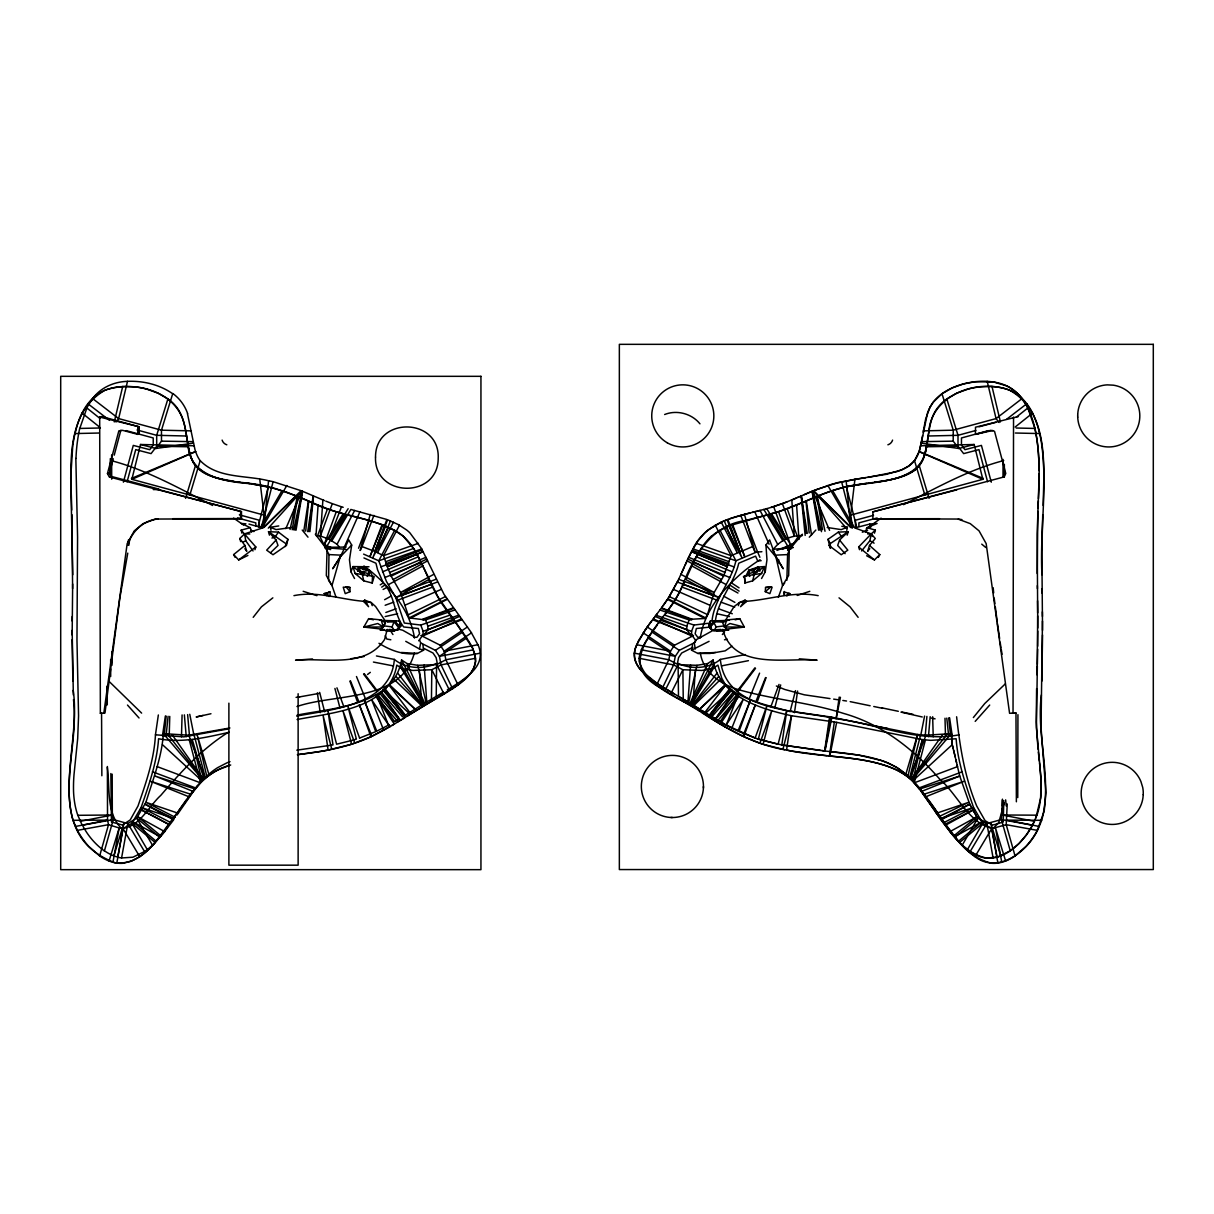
<?xml version="1.0" encoding="UTF-8"?>
<svg xmlns="http://www.w3.org/2000/svg" width="1214" height="1214" viewBox="0 0 1214 1214"><rect width="100%" height="100%" fill="white"/><g stroke="black" fill="none" stroke-linecap="round" stroke-linejoin="round"><path stroke-width="1.5" d="M1037.758 631.068L1037.697 646.227M1042.477 621.082L1041.02 727.307L1045.967 792.863L1044.207 811.119L1037.272 830.361A77.362 77.362 0 0 1 1025.982 846.37L1015.056 855.946A47.194 47.194 0 0 1 1005.632 861.045M73.341 694.969L72.157 630.354M852.334 528.06L850.619 525.844L850.65 515.115L854.929 479.257L857.888 478.817M855.415 527.392L855.43 520.229L873.534 515.328M858.89 526.345L858.89 522.885L877.1 517.953M1016.376 801.786L1015.966 712.982L1009.578 713.301L986.163 543.599L979.045 530.852L970.259 523.644L957.983 519.046L872.896 518.788L872.912 511.853L1004.054 476.935L1005.784 473.49L994.524 431.304L990.73 430.317L975.479 434.369L975.495 427.207L1018.44 416.539M850.65 515.115L982.839 479.318L974.174 444.491L958.848 448.482L953.202 441.152L953.233 430.181L942.003 393.746L952.353 387.843L963.582 383.897L975.297 381.712A73.826 73.826 0 0 1 987.21 381.333L992.217 381.803A59.38 59.38 0 0 1 993.871 382.046A52.521 52.521 0 0 1 1000.412 383.503A43.036 43.036 0 0 1 1006.679 385.885C1023.068 393.989 1031.081 411.485 1034.92 428.436C1039.837 451.502 1039.594 475.19 1038.456 498.635M987.589 481.776L978.97 449.62L963.643 453.611L957.998 446.282L958.013 435.31L946.799 398.875L956.723 393.169L968.013 389.102A79.547 79.547 0 0 1 980.001 386.841L991.99 386.462L1000.427 421.926M1003.007 477.026L1003.037 459.423M1004.342 477.223L1004.357 464.279M1013.037 713.301L1013.538 417.07M1017.939 714.682L1017.757 797.613M1042.553 634.983L1041.824 681.16M72.157 634.983L72.658 584.01M1002.43 805.929L1002.445 799.889M940.289 818.737C952.656 835.444 965.054 853.7 987.028 858.161A27.785 27.785 0 0 0 993.113 857.949A31.139 31.139 0 0 0 995.07 857.63A33.218 33.218 0 0 0 996.982 857.175L1000.837 855.9A43.431 43.431 0 0 0 1005.693 853.624A51.428 51.428 0 0 0 1010.26 850.817L1001.413 819.571L1002.445 799.161M1003.781 800.633L1003.234 821.984L994.691 824.594L992.324 825.019L985.07 820.634L976.739 806.066C964.842 777.537 959.94 747.217 956.617 716.776M1007.241 803.956L1006.209 824.685L1015.056 855.946M1002.415 808.964L1002.385 815.004L1034.419 821.332L1034.814 820.452M1039.199 473.581L1037.181 533.857L1037.758 628.048M72.218 621.082L72.248 616.454M72.764 574.738L70.716 477.785L72.749 445.75M106.68 704.59L106.893 687.276M72.597 588.638L71.96 514.66M429.741 702.451L431.425 701.464L431.82 669.733L441.077 664.893L475.509 658.292A30.183 30.183 0 0 0 473.202 649.839L439.422 656.319L435.401 650.34L421.212 643.162M436.221 696.335L436.6 664.619L445.857 659.779L480.289 653.162A29.379 29.379 0 0 0 478.316 645.469L471.002 632.084L444.051 594.374L421.501 548.516L409.862 532.809A46.238 46.238 0 0 0 406.614 529.972L398.359 524.585L387.645 519.774L374.792 551.414L362.015 546.573L360.361 550.428M1037.667 649.247L1037.378 664.392M319.586 535.92L328.979 554.586L328.569 580.353L331.983 585.543L336.066 597.318M703.422 787.977A31.063 31.063 0 0 0 658.2 758.826A31.063 31.063 0 0 0 655.56 812.561A31.063 31.063 0 0 0 703.422 787.977L703.452 786.444M1077.683 415.947L1077.729 414.384M1037.075 674.863L1037.697 615.923M1037.348 665.909L1036.407 727.717L1040.686 774.744A154.709 154.709 0 0 1 1041.157 791.391M169.186 736.458L169.763 716.412M181.463 736.807L182.085 714.94M786.839 580.353L787.613 554.586L789.282 549.608L798.766 535.92M1041.354 694.969C1036.119 736.746 1052.659 778.948 1041.794 820.011M1036.604 688.626L1036.225 721.935L1038 749.144M363.608 554.115L378.783 560.792L386.356 581.263L395.764 597.607L404.323 623.04L420.757 625.058L423.125 631.326L422.988 634.952L418.678 640.795M421.152 635.62L423.474 635.666L427.783 629.838L427.92 626.212L425.537 619.944L409.118 617.911L400.544 592.493L391.136 576.134L387.296 566.726L423.185 551.642L387.251 566.635L383.578 555.663L374.792 551.414L386.856 519.486L350.876 509.455L331.771 540.898M355.019 573.372L363.745 580.838L372.212 583.024L372.486 576.149L355.019 573.372L353.016 566.574L368.98 566.771M367.129 576.468L369.086 573.782L369.223 570.261L360.695 567.044L363.563 569.503M874.535 482.246C892.836 479.606 919.787 476.662 924.552 454.597C926.646 447.238 927.42 439.605 928.756 432.108C931.275 394.702 977.998 378.024 1009.638 390.21A41.094 41.094 0 0 1 1024.161 400.559L1026.816 403.716A58.682 58.682 0 0 1 1032.598 413.109A94.024 94.024 0 0 1 1039.594 433.58A137.288 137.288 0 0 1 1041.126 440.636C1048.031 485.069 1039.73 530.048 1041.931 574.738M1037.864 511.428L1037.196 573.509M1042.735 514.66L1041.84 551.581L1042.538 630.354M1043.175 505.449C1043.858 466.328 1049.412 412.578 1009.638 390.21A53.886 53.886 0 0 0 991.99 386.583M75.845 458.437L77.575 537.165L76.968 640.157L78.561 715.881L77.681 738.582L74.008 774.744A154.709 154.709 0 0 0 73.538 791.391A93.129 93.129 0 0 0 74.782 803.456A73.007 73.007 0 0 0 77.772 815.186L82.218 825.247L113.281 819.571L127.819 823.532L136.712 818.16L145.938 802.302C152.767 779.919 161.872 757.293 163.344 733.635L188.747 735.214L229.916 727.96M1038 508.393L1038.365 500.836M316.11 533.917L318.098 505.07L315.154 503.84M309.919 531.656L313.531 495.965L322.894 499.94L320.405 535.996L329.07 539.198L337.067 544.267L339.146 546.801M765.564 587.455L772.134 587.166L769.858 593.661L765.275 591.658L765.564 587.455L769.206 586.999M690.569 665.075L687.943 701.92L682.329 698.581M695.364 670.204L692.724 707.049L699.825 711.389M329.889 596.469L330.223 591.916L324.184 593.616L326.976 595.801M661.524 607.88L692.041 619.216L704.894 618.472L707.292 615.194L714.151 592.493L723.559 576.134L731.116 555.663L752.695 546.573L755.093 552.188L761.891 551.717M759.888 557.302L757.475 551.702L735.912 560.792C731.177 581.87 714.667 598.396 712.072 620.324M1077.759 413.837L1078.017 411.334A31.063 31.063 0 0 1 1107.229 384.868L1113.314 385.172A31.063 31.063 0 0 1 1139.749 417.919A31.063 31.063 0 0 1 1109.262 446.949A31.063 31.063 0 0 1 1077.835 418.936L1077.729 417.358M368.813 575.421L369.223 570.261L358.327 567.818L357.599 571.263M925.174 736.382L926.904 716.412M928.452 736.655L930.182 716.685M262.785 527.513L264.075 525.844L268.552 480.759C246.063 475.023 217.61 478.726 200.189 460.607L189.839 495.024M305.7 531.14L308.735 501.079L310.481 501.837M164.102 736.033L166.197 716.108M166.015 736.245L168.109 716.306M103.812 713.301L127.182 543.599L134.299 530.852L143.085 523.644L155.377 519.046L240.6 518.788L241.48 518.545L241.465 511.625L109.214 476.935L107.469 473.49L118.729 431.304L122.523 430.317L137.804 434.369L139.261 433.99L139.246 426.812L101.703 416.539L99.685 417.07L100.352 713.301L104.996 712.982L119.837 598.047L127.758 553.129M158.351 714.97L155.453 734.804C154.208 759.372 145.968 783 137.971 806.066L130.217 819.92L122.371 825.019L111.46 821.984L110.853 773.546M308.826 531.595L313.349 495.889M128.502 539.775L127.743 545.314C131.537 531.565 143.525 520.062 158.048 519.015M128.851 545.253L129.625 539.684M761.557 578.517L765.26 571.764L766.96 559.791L765.943 545.056L769.63 539.927L775.913 556.938L782.56 585.543L778.356 597.318M820.588 750.48L781.801 744.941L786.763 710.645C765.655 704.727 742.407 700.296 725.668 685.121L699.689 709.158L692.132 704.469M826.962 755.761L793.349 751.299A306.11 306.11 0 0 1 786.581 750.07L791.543 715.759C760.875 709.006 718.84 696.487 713.134 659.991L707.625 663.572L696.927 665.318L678.095 664.619L668.838 659.779L634.406 653.162L635.21 648.837A34.614 34.614 0 0 1 636.348 645.453L644.953 630.248M794.472 712.694L797.598 691.039M829.557 716.837L824.625 750.905L781.497 744.88M829.405 756.034L834.352 721.966M839.238 697.064L836.112 718.718C876.948 723.908 917.556 742.756 959.242 734.804M162.464 735.836L165.362 716.002M72.901 444.719L73.568 440.636A137.288 137.288 0 0 1 74.995 433.565L99.336 433.019M328.979 554.586L341.513 555.177L332.697 568.759L340.178 556.938L348.737 539.927L351.696 545.056L349.465 559.791L350.937 571.764L354.534 578.517M303.743 531.383L308.386 500.942L306.429 500.092M307.703 531.626L313.182 495.813L302.635 491.321L296.034 530.199M1027.818 407.98A58.742 58.742 0 0 0 1022.051 398.587A46.815 46.815 0 0 0 1017.605 393.564A41.655 41.655 0 0 0 1012.461 389.269A39.637 39.637 0 0 0 1006.679 385.9L993.871 382.046L975.297 381.712A79.365 79.365 0 0 0 963.582 383.897A73.614 73.614 0 0 0 952.337 387.843A59.061 59.061 0 0 0 941.988 393.731L933.202 402.213L929.939 407.388A46.344 46.344 0 0 0 927.496 413.003L921.441 442.321M929.939 407.388L925.69 418.86L923.11 432.23M922.579 435.598L919.696 449.726A49.956 49.956 0 0 1 919.15 451.487L919.089 451.638A41.124 41.124 0 0 1 918.209 454.006A34.174 34.174 0 0 1 917.162 456.312A27.209 27.209 0 0 1 914.506 460.607L908.725 466.039L901.714 469.818A61.398 61.398 0 0 1 896.569 471.7L867.752 477.406M700.19 638.094C704.545 610.43 723.908 587.713 744.926 570.428A165.074 165.074 0 0 1 760.07 559.7M825.034 531.277L817.25 496.283C825.854 492.747 834.64 489.606 843.7 487.436C867.297 481.063 894.096 483.855 915.159 469.939C933.111 453.854 923.262 424.688 938.468 406.705A41.837 41.837 0 0 1 946.814 398.92M292.195 529.759L297.855 496.45L305.109 499.515M824.822 750.92L830.725 717.004L880.104 727.019M926.631 445.219C923.824 481.7 880.12 481.048 852.425 485.6C828.206 489.561 806.657 501.807 783.804 510.001M99.654 855.946L108.501 824.685L107.53 820.133L73.007 820.3L77.423 830.361A77.362 77.362 0 0 0 88.728 846.37L99.654 855.946A47.194 47.194 0 0 0 109.063 861.045L111.491 861.864A35.267 35.267 0 0 0 112.932 862.289A32.156 32.156 0 0 0 116.802 863.093L123.039 828.661L131.916 823.289L141.158 807.431C148.791 785.17 157.001 762.422 158.564 738.765C182.343 743.317 206.107 737.353 229.264 732.27M121.582 857.964L127.819 823.532L144.527 851.56L132.918 857.205L121.582 857.964A32.171 32.171 0 0 1 117.712 857.16L113.873 855.9A47.392 47.392 0 0 1 104.45 850.802L113.281 819.571L112.325 815.004L112.189 774.168M112.932 862.289L119.184 827.963L108.501 824.685L77.423 830.361M117.712 857.175L123.98 822.834L113.873 855.9M732.012 646.197L725.153 650.856L709.962 653.466L697.822 653.436L691.54 650.173L692.572 644.513M1004.297 802.651L998.773 822.531L993.249 828.373C969.136 824.458 957.406 793.986 939.742 779.206C913.975 749.524 881.88 724.151 843.518 713.407C809.662 702.496 773.895 699.674 739.751 689.992C721.784 685.136 703.194 672.723 700.357 652.965M376.446 655.955L394.353 659.414C390.893 705.562 330.876 709.492 296.702 716.093M297.172 715.092C332.287 707.944 393.761 705.759 401.561 659.991L407.069 663.572L417.768 665.318L436.6 664.619L448.846 688.96L447.283 689.901M921.411 442.503L919.135 451.487L983.279 478.437M294.82 530.048L302.438 491.245M422.867 644.513L423.61 650.173L419.483 648.989L420.666 642.965L419.604 639.99M846.765 530.321L847.372 527.255L841.818 526.269M861.576 550.974L869.892 540.731L871.257 533.872L875.37 530.154L867.024 527.665L865.673 531.899M921.274 443.171L958.848 448.482M920.667 735.73L924.582 716.063M825.019 750.95L831.878 717.231M840.452 697.291L836.112 718.718C799.07 710.16 725.456 712.33 720.357 659.414L745.411 654.574M829.799 756.079L836.674 722.36M414.338 652.965C401.273 702.36 335.185 693.255 296.96 706.533M285.229 546.543L287.9 539.319L278.476 532.111L268.506 531.686L269.432 535.162M690.933 703.741L688.717 702.405L696.927 665.318M290.07 529.441L297.445 496.283L275.366 488.559L252.891 484.067M293.621 529.835L302.24 491.169M715.319 621.659C717.656 600.065 734.075 583.843 738.749 563.22L755.594 556.118L757.673 560.929L761.163 560.686M707.428 614.572L669.278 596.59L667.852 598.79L668.58 597.667M749.857 576.468L748.067 573.782L748.871 570.261L757.809 567.044L764.41 566.574L765.26 571.764M287.9 539.319L286.519 545.344L272.998 554.737L266.67 550.17L276.094 540.048L268.506 531.686L285.882 543.644M911.183 779.312L907.951 776.095L917.632 734.485L925.948 735.214L951.351 733.635L952.231 744.698L955.251 757.02M917.329 785.898L912.731 781.224L922.412 739.614L930.743 740.343L956.146 738.765C957.694 762.422 965.904 785.17 973.537 807.431L982.779 823.289L991.671 828.661L1006.209 824.685L1037.272 830.361M752.695 580.838L754.349 573.843L764.41 566.574L761.679 573.372L752.695 580.838L744.88 583.024L744.486 576.149L761.679 573.372M114.283 421.926L122.705 386.462L134.693 386.841A79.547 79.547 0 0 1 146.682 389.102L157.987 393.169L167.911 398.875A41.837 41.837 0 0 1 176.258 406.675C188.61 422.533 184.74 444.096 192.844 461.623C200.264 476.343 219.446 478.665 233.877 481.305M264.075 525.844L264.06 515.115L131.856 479.318L140.52 444.491L155.847 448.482L161.492 441.152L161.477 430.181L172.691 393.746C159.641 384.61 143.313 380.68 127.5 381.348L118.638 418.587L116.013 422.017M720.934 629.459L711.753 629.945L709.158 625.908L710.372 621.007L725.38 620.46L734.151 606.545L739.372 602.584L745.062 600.126L746.625 601.279C770.647 599.473 793.88 590.869 818.175 595.649M258.172 526.406L268.324 486.814L286.307 492.004L314.578 503.598M261.571 526.694L273.104 481.685L301.102 490.699L263.347 527.65M781.801 744.941L761.982 740.221A181.038 181.038 0 0 1 758.325 739.114L766.99 705.546L755.093 738.066L726.078 725.046M783.349 749.417L763.105 744.243L771.77 710.66L759.888 743.196L743.742 736.761L755.427 704.681L742.786 736.306L724.637 726.625M774.775 707.868L780.693 684.924M790.041 711.799L795.504 690.629M782.893 749.326L791.543 715.759L835.52 722.133L922.412 739.614L910.637 779.327L912.731 781.224M909.665 777.749L920.652 734.758M953.597 750.161L959.728 776.034L919.499 789.085L914.248 782.681L925.447 739.872M158.943 489.075L111.658 476.51L109.442 473.232L113.266 458.771M114.237 455.159L120.535 431.471M387.251 629.368L384.565 639.52C365.08 668.838 325.185 657.472 295.563 660.219L312.514 658.959M123.403 482.186L133.282 445.401L149.717 449.681L153.237 445.098L153.222 437.951L126.059 430.606M127.106 481.776L135.725 449.62L151.067 453.611L156.712 446.282L156.682 435.31L167.911 398.875M360.118 550.382L370.24 514.402M372.212 583.024L374.2 576.559L372.486 576.149M847.19 535.162L848.207 531.686L838.343 532.111L828.039 539.319L830.118 548.075M909.453 777.552L905.856 774.198L917.632 734.485L880.772 727.156M874.459 533.189L875.37 530.154M185.605 498.332L195.408 465.721M109.078 861.014L119.184 827.963L123.039 828.661L139.747 856.674L131.416 861.212L122.796 863.291A27.77 27.77 0 0 1 116.802 863.078M867.024 527.665L877.085 523.462L869.725 524.084L854.762 527.938L871.257 533.872L875.294 538.5L869.497 545.435L867.631 551.384L869.801 548.637M254.955 549.699L255.835 546.983L241.146 530.154L250.266 527.665L251.617 531.899M738.34 605.665L739.372 602.584L746.625 601.279L740.54 606.712L745.062 600.126M724.394 627.001L729.948 623.51L744.364 627.077L724.394 627.001L726.776 619.929L739.766 618.67L744.364 627.077L727.11 629.034L724.394 627.001L722.74 622.964L726.776 619.929M710.372 621.007L709.158 625.908M648.261 625.589L638.564 640.597L635.21 648.837A25.16 25.16 0 0 0 634.391 653.162C634.012 666.516 645.074 675.151 654.968 682.04M830.634 547.984L830.179 543.644L848.207 531.686L839.557 540.048L837.675 545.45L845.126 553.66M757.308 701.692L766.064 677.716M770.89 706.654L779.024 684.408M317.491 536.027L327.522 508.787L318.098 505.07M325.807 501.139L332.302 503.658L320.405 535.996L316.323 535.784M330.678 548.379L324.29 544.327L336.263 511.777L343.532 513.886M341.483 506.784L329.07 539.198L348.145 508.712M382.865 524.903L382.076 524.615L370.012 556.528L382.865 524.903L394.671 530.321A53.568 53.568 0 0 1 403.23 536.224L413.883 548.88L419.983 559.927M914.248 782.681L909.863 777.962L925.948 735.214M650.947 621.978L652.646 619.717L693.422 635.635L691.236 635.666L686.912 629.838L686.79 626.212L689.157 619.944L692.041 619.216M696.017 640.795L691.707 634.952L691.57 631.326L693.953 625.058L710.372 623.04M358.54 548.242L369.132 520.518L382.076 524.615M362.015 546.573L373.912 515.389M757.445 738.84L738.962 731.632L750.631 699.567L737.93 731.162L726.215 725.122L738.279 694.575L720.13 721.662L719.265 721.162M730.995 730.251L743.074 699.704L724.925 726.791M1035.846 818.024L1040.641 797.993L1041.005 780.01L1039.548 762.817M394.535 630.749L392.031 626.91L394.064 621.811L395.658 621.173L398.981 628.108L394.535 630.749L380.119 630.066L384.17 629.429M350.937 571.764L353.016 566.574L362.167 573.843L363.745 580.838M749.357 698.505L759.585 673.148M756.034 701.191L765.579 677.533M385.657 525.996L372.804 557.666L388.677 527.286M390.453 520.882L377.6 552.552L393.457 522.172M285.851 528.621L301.937 491.033L268.309 528.136M344.108 547.62L359.951 511.777M951.837 739.857L951.351 733.635L911.835 780.01L921.32 791.513L959.728 776.034L969.713 804.169L941.123 819.905L952.353 834.579L962.247 845.141A78.606 78.606 0 0 0 966.086 848.495A61.853 61.853 0 0 0 970.168 851.56A47.209 47.209 0 0 0 975.403 854.702A35.464 35.464 0 0 0 981.049 857.008A28.18 28.18 0 0 0 987.028 858.177L998.287 856.796L1010.26 850.817A63.082 63.082 0 0 0 1018.986 843.502A74.767 74.767 0 0 0 1026.407 834.883L1032.492 825.247L1036.908 815.171L1002.385 815.004M690.068 703.21L707.625 663.572M683.27 569.275L684.408 566.741M682.89 570.125L681.752 572.659M685.166 565.041L685.925 563.357M686.547 577.758L690.736 568.425M687.276 560.382L678.429 579.806M681.358 573.509L680.978 574.359L714.151 592.493L678.672 579.29M686.305 562.507L687.625 559.608M686.153 578.608L685.758 579.473L718.946 597.607L683.467 584.404L675.379 599.579A147.516 147.516 0 0 1 672.237 604.526L664.741 615.149L693.953 625.058M691.115 567.591L698.596 552.582M1039.214 826.461L1041.703 820.3L1007.165 820.133L1039.214 826.461C1030.109 849.952 998.727 875.036 974.963 856.674A69.714 69.714 0 0 1 967.057 850.24A91.46 91.46 0 0 1 965.6 848.905L960.927 844.049M687.473 559.942L688.292 558.182M389.026 629.459L397.889 629.945L400.271 624.815L399.391 621.007L384.944 620.46L375.596 606.545L371.226 602.584L364.731 600.126L363.547 601.279C340.178 599.382 317.658 590.808 293.94 595.649M687.731 559.381L691.874 550.959M684.772 581.627L683.467 584.404M725.153 629.429L728.81 630.066L713.984 630.749L709.856 628.108L713.119 621.173L721.814 622.16M688.399 557.954L691.161 552.34M678.262 580.14L677.776 581.172M658.883 684.65L657.305 683.619L668.838 659.779L670.492 651.19L674.514 645.211L693.422 635.635M666.82 691.752L662.085 688.733L673.618 664.893L675.288 656.319L679.309 650.34L695.061 642.358M668.671 597.531L678.019 580.656M677.609 581.506L669.278 596.59M92.643 398.587A58.758 58.758 0 0 0 86.892 407.98L79.79 428.436L100.383 427.981M1010.26 850.817L1019.001 843.518L1026.422 834.883A78.015 78.015 0 0 0 1032.492 825.247L1034.419 821.332M667.427 689.901L665.849 688.96L678.095 664.619L678.489 696.335L685.591 700.508M674.544 696.396L670.644 694.089L682.89 669.733L701.722 670.447L712.406 668.702L717.929 665.12L721.784 678.262L725.304 684.62L698.247 710.418M713.134 659.991L690.872 703.71L692.299 704.575M337.067 544.267L354.67 510.441M394.671 530.321L378.783 560.792L413.61 548.47L415.901 552.218M399.467 525.192L383.578 555.663L418.39 543.341M691.646 551.384L697.974 540.867L704.833 532.809A46.375 46.375 0 0 1 708.111 529.941L721.738 521.944M383.305 627.001L377.797 623.51L363.805 627.077L383.305 627.001L385.43 622.964L381.181 619.929L368.631 618.67L363.805 627.077L381.059 629.034L383.305 627.001L381.181 619.929M745.517 576.544L748.871 570.261L759.387 567.818L759.858 571.263M692.208 550.337L728.946 563.751M878.329 557.363L879.801 554.601L869.497 545.435M691.403 704.029L713.938 664.149M713.984 630.749L716.169 626.91L713.119 621.173M698.794 552.218L701.085 548.47L735.912 560.792L720.023 530.321L729.735 525.723M260.555 527.407L282.088 490.577M262.3 527.483L286.868 485.448M962.247 845.141L977.923 818.069M967.027 850.255L982.779 823.289L959.546 842.501L943.202 821.195M753.348 575.254L759.387 567.818L756.626 571.885L753.545 573.296M970.168 851.56L986.876 823.532L1001.413 819.571L1032.492 825.247M974.963 856.674L991.671 828.661L997.908 863.093A32.156 32.156 0 0 0 1001.778 862.289A35.267 35.267 0 0 0 1003.219 861.864L1005.617 861.014L995.51 827.963L1001.778 862.289M691.692 704.211L714.56 666.44M326.976 546.027L346.096 514.569L347.523 514.948M324.29 544.327L343.167 513.795M858.875 478.665L886.432 474.325L901.714 469.818A39.91 39.91 0 0 0 908.74 466.07A25.297 25.297 0 0 0 914.537 460.622L919.089 451.638L982.839 479.318M741.481 515.206C721.951 520.062 701.904 529.486 693.012 548.865L729.098 561.703M641.326 649.763A76.209 76.209 0 0 1 648.064 638.003L648.473 637.229M704.894 618.472L667.488 599.352L661.539 607.85L662.298 606.803M714.242 718.157L715.547 718.946L733.817 691.616L711.89 716.73L708.551 714.667M720.327 724.06L738.598 696.73L716.67 721.844L714.53 720.539L736.67 695.061M973.355 717.565L984.766 703.513L1005.253 683.907M667.488 599.352L663.056 605.756M648.716 636.864L657.457 624.8M297.096 719.538C331.285 712.724 389.542 709.204 396.781 665.12L402.289 668.702L412.972 670.447L431.82 669.733L444.066 694.089L431.425 701.464M177.32 812.712L178.215 811.392M176.425 814.033L171.842 820.679M179.095 810.102L186.88 798.964M177.047 814.973L192.874 792.165L202.859 780.01L163.344 733.635M154.239 843.533L197.063 786.232M171.675 820.937L170.582 822.485L141.158 807.431L173.45 818.373M645.195 629.869L650.613 622.418M278.476 532.111L275.123 536.876L271.951 538.06M175.377 817.371L145.938 802.302L178.23 813.259M709.856 628.108L714.302 621.811L729.462 620.126M911.168 779.297L942.55 734.743M174.33 818.843L144.982 804.169L173.587 819.905L162.433 834.488L152.448 845.141A70.184 70.184 0 0 1 144.542 851.575M169.171 824.488L140.187 809.283L169.095 824.594M168.792 825.019C155.62 842.804 139.959 865.476 115.269 862.835C39.273 834.352 82.142 748.795 73.189 690.371M381.059 629.034L385.43 622.964M648.595 625.134L651.615 621.067M187.73 797.78C198.064 783.409 211.524 770.556 228.869 765.473M686.79 626.212L656.061 615.194L660.553 609.185M652.677 619.671L654.194 617.653M655.423 616.044L656.789 614.223M653.845 618.123L655.606 615.817M658.58 623.313L660.279 621.067M725.668 685.121L704.894 712.39L709.386 715.183L729.902 688.338M709.674 717.52L730.449 690.25L704.484 714.287M737.247 691.054L754.896 667.852M737.884 691.54L755.533 668.337M734.698 693.467L714.181 720.312L711.374 718.567M397.889 629.945L400.969 625.908L399.391 621.007M692.572 704.742L717.004 673.133M911.471 779.616L947.072 734.258M253.195 617.319L261.405 606.863L272.847 597.849M99.548 427.04L82.082 413.094A58.682 58.682 0 0 1 87.848 403.701L90.519 400.544A41.094 41.094 0 0 1 105.041 390.164C133.358 380.346 174.346 390.164 183.633 421.835C187.73 435.249 186.789 450.242 193.496 462.822C210.599 485.479 243.756 479.697 268.324 486.814L248.217 483.384M164.755 831.651L137.85 816.779L161.083 836.067M772.787 550.185C779.236 540.655 791.027 535.177 802.439 535.556M709.568 715.304L730.919 689.112M989.714 705.061L975.191 721.374M784.699 582.948L782.56 585.543L788.675 575.466L789.282 549.608L802.439 534.221M722.376 634.527L724.652 631.796M156.227 841.287L133.07 821.908L160.036 836.689M731.875 689.947L709.75 715.41L710.418 715.82M693.042 705.031L718.597 676.653M153.783 844.049L149.094 848.905A91.46 91.46 0 0 1 147.668 850.255A69.714 69.714 0 0 1 139.762 856.705M197.366 785.898L204.058 779.327L192.282 739.614L201.964 781.224M809.298 537.165L815.838 530.063M786.535 595.679L788.705 593.373L789.844 593.616L787.112 595.801M229.977 761.648A86.391 86.391 0 0 0 226.881 762.878L217.685 767.627A67.802 67.802 0 0 0 208.854 774.213L203.208 779.631L167.638 734.258M859.527 549.699L858.662 546.983L871.257 533.872L872.487 536.451M351.696 545.056L340.178 556.938L331.983 585.543L326.323 575.466L327.052 549.608L315.306 534.221M765.746 515.328C759.023 517.058 752.27 518.666 745.578 520.518C709.037 525.419 692.056 560.018 680.341 590.717C664.726 622.934 610.172 662.358 662.085 688.733M866.644 555.769L874.459 559.927L879.801 554.601M263.954 527.498L296.307 495.828M270.646 552.628L278.006 545.45L276.094 540.048M240.66 541.596L239.795 538.5L244.591 533.872L262.603 527.938L248.961 524.084M720.524 679.491L693.862 705.531M912.685 780.921L952.231 744.698L951.882 740.555M765.275 591.658L771.011 586.772M753.864 570.368L757.809 567.044M953.612 836.067L976.845 816.779L972.809 809.692M958.468 841.287L981.625 821.908L954.659 836.689M954.75 837.387L977.998 818.16L986.876 823.532L993.113 857.964M235.106 557.363L233.634 554.601L244.894 545.435L239.795 538.5M866.28 528.818L881.121 518.105M1016.194 417.267L1027.833 407.98L1034.92 428.436A173.981 173.981 0 0 1 1038.714 458.437M1015.147 427.04L1032.613 413.094M1022.036 398.602L996.057 418.587L953.233 430.181L923.323 430.879M1006.618 419.27L1026.816 403.716M367.508 674.483L370.316 672.344M233.634 554.601L238.672 559.927L255.835 546.983M324.184 593.616L327.203 593.373L329.586 591.613M743.696 603.252L746.625 601.279M471.502 632.828L444.203 651.19L445.857 659.779L457.405 683.619L448.846 688.96M461.077 629.929L466.707 637.957L439.422 656.319L441.077 664.893L452.61 688.733L444.066 694.089M452.61 688.733C462.276 682.04 474.006 674.18 475.539 661.493A19.318 19.318 0 0 0 475.509 658.292M462.033 619.671L421.273 635.635L440.181 645.211L467.436 626.97M435.401 650.34L462.655 632.084M227.974 732.512C201.736 748.917 180.78 772.104 160.779 795.382C148.594 806.339 139.473 827.447 121.446 828.373C105.952 813.122 110.125 787.309 107.318 767.339M457.405 683.619C467.785 676.486 481.139 667.381 480.289 653.162M380.225 584.875L383.275 582.887L377.569 569.836L375.945 563.22L363.927 557.939M381.697 587.121L384.747 585.133M720.357 659.414C708.87 669.035 690.447 669.673 677.518 663.026L678.55 657.669L681.676 653.026L692.921 647.32M782.423 549.381L793.88 543.037M787.628 550.185L791.953 547.438M406.963 716.306L409.239 714.894M404.171 718.051L400.529 720.312L380.012 693.467M413.701 712.117L394.08 724.242M409.831 714.515L421.971 707.049L419.346 670.204M414.49 711.632L429.407 702.648M404.55 715.653L382.82 689.947M399.892 720.691L378.04 695.061M402.578 716.867L380.893 691.616L399.163 718.946L397.722 719.796M443.338 692.208L423.307 704.029L400.757 664.149M422.229 706.897L458.695 684.499L470.41 673.573L473.961 667.7L475.539 661.493L474.932 654.892L472.428 647.912L457.375 624.982M393.518 724.576L391.788 725.608M397.16 720.145L394.853 721.495M390.362 726.458L382.971 730.646M394.565 721.662L376.416 694.575L388.495 725.122L376.765 731.162L364.063 699.567L375.748 731.632L359.541 738.097M389.254 724.697L388.495 725.122M691.54 650.173L709.082 641.326M383.108 589.473L386.295 587.713M384.61 599.701L390.984 596.165M903.535 504.66C935.903 488.18 968.393 469.727 1003.69 460.576M713.377 630.248L695.698 639.99L694.256 642.965L695.303 648.989M945.903 825.019L974.508 809.283L945.296 824.169M949.94 831.651L976.845 816.779L982.429 820.861M433.717 574.359L400.544 592.493L436.023 579.29M428.542 578.608L428.937 579.473L395.764 597.607L431.228 584.404M393.321 579.473L427.632 560.822M388.526 584.602L422.836 565.936L420.165 560.276M382.243 731.04L371.788 736.367M378.98 643.283C390.438 650.416 403.291 655.363 417.388 653.436L423.61 650.173M242.633 542.355L245.744 540.731L244.591 533.872L249.826 533.978M938.847 816.673L968.757 802.302L936.464 813.259L935.068 811.21M944.113 822.485L973.537 807.431L941.26 818.373L939.196 815.368M409.816 618.472L447.222 599.352M971.928 808.114L969.713 804.169L940.516 819.04L939.621 817.781M409.118 617.911L446.919 598.912M371.97 736.276L359.283 704.681L370.953 736.761L394.338 724.09L376.097 696.73L398.025 721.844M118.729 431.304L121.021 430.181M407.403 615.194L445.417 596.59M238.672 559.927L247.914 555.435M391.136 576.134L426.812 559.062M370.953 736.761L351.59 744.243L328.114 750.07A306.11 306.11 0 0 1 321.346 751.299L298.067 754.607M423.474 635.666L461.426 618.882M721.799 521.914L724.257 520.882L737.11 552.552L721.237 522.172M776.96 550.428L793.865 543.553M131.856 479.318L195.606 451.638M405.127 605.118L441.183 589.412M801.255 495.919L807.264 533.432M371.135 736.67C347.993 747.49 322.514 751.694 297.354 754.683M805.474 494.113L797.674 497.467M808.934 499.804L806.308 500.942L811.513 534.964M798.842 496.966L791.422 500.107M804.154 494.675L807.447 493.263M809.586 499.515L816.855 496.45L822.5 529.759M806.126 493.825L815.945 489.758M795.914 498.226L794.153 498.969M808.099 492.99L812.06 491.321L818.661 530.199M131.416 478.437L195.56 451.487A50.017 50.017 0 0 1 194.999 449.726L187.472 413.731M382.501 571.855L418.39 556.771M427.783 629.838L459.575 616.424M793.577 499.212L783.971 503.066M718.931 629.687L716.093 630.885L723.514 630.916M389.633 572.447L425.993 557.302M384.838 577.561L421.197 562.431M350.057 591.658L345.231 593.661L343.228 587.166L349.951 587.455L350.057 591.658L346.005 586.772M778.963 511.61L805.959 501.079L809.177 533.022M924.233 794.153L926.115 796.627L964.508 781.163L924.233 794.153L922.67 792.15M724.955 520.594L727.049 519.774L739.903 551.414L727.839 519.486M729.902 525.647L783.318 510.168M816.233 489.637L838.115 482.504L862.82 478.104M786.93 501.928L772.65 506.966M1000.746 855.931L990.73 822.834L997.073 857.145M847.372 527.255L841.241 529.608L827.204 527.498M744.486 576.149L743.423 576.559L744.683 578.122L744.88 583.024M385.764 563.751L422.26 549.912M422.988 619.929L453.535 608.366M783.774 503.142L771.072 507.437M401.606 595.406L437.344 582.022M396.811 600.52L432.563 587.151L436.63 594.936M914.354 782.787L957.512 766.626L957.178 765.26M917.632 786.232L919.15 787.916L962.292 771.755M422.654 619.216L453.156 607.85M664.635 414.52C676.82 409.619 691.768 413.579 699.947 423.823M862.304 532.218L867.646 530.26M385.157 605.27L393.731 602.159M385.84 612.493L396.128 608.775M427.92 626.212L458.634 615.194M423.125 631.326L453.854 620.324M385.612 561.703L421.728 548.94M380.817 566.832L416.903 553.994L439.316 599.579A147.516 147.516 0 0 0 442.457 604.526L452.64 618.715M729.432 518.909L743.302 514.706M854.929 479.257L832.379 484.052L813.592 490.699L851.348 527.65M425.537 619.944L454.749 610.02M420.757 625.058L449.969 615.149M797.219 595.452L809.814 591.309M230.706 764.987L218.277 769.752A66.633 66.633 0 0 0 204.073 779.342M772.362 507.042L766.186 508.818M771.345 513.841L778.553 511.747L790.405 544.327L771.527 513.795M741.708 515.146L746.382 513.901M975.859 430.469L958.013 435.31L928.118 436.008M988.636 430.606L961.473 437.951L961.458 445.098L964.978 449.681L981.428 445.401L991.292 482.186M99.685 417.07L139.246 426.812M100.352 713.301L101.566 712.982L101.855 775.746M319.388 693.346L297.703 697.231M979.015 426.812L995.814 422.335M743.772 514.584L750.237 512.9M758.052 510.942L766.747 508.666L785.625 539.198L773.652 506.648M956.784 489.864L872.912 511.853M763.818 509.455L782.939 540.898M767.172 514.948L768.781 514.524M747.02 513.734L760.04 510.441L777.628 544.267M992.657 430.484L975.479 434.369M748.067 573.782L757.263 571.43M752.164 512.414L756.398 511.352M735.123 619.823L739.766 618.67M787.689 549.593L791.346 548.713M385.142 616.575L397.585 613.753M203.072 715.456L196.152 716.973L210.963 713.741M363.563 575.254L359.678 571.43L358.327 567.818L361.347 571.885L369.223 570.261L372.728 576.544M228.581 728.87L183.86 736.868L155.453 734.804M80.276 821.332L112.325 815.004L77.833 815.307M75.496 826.461L107.53 820.133L107.378 766.504M478.043 644.695L444.203 651.19L440.181 645.211M721.602 665.864L748.431 660.674M724.47 639.778L727.353 639.277M350.679 658.777L364.23 656.486M270.995 530.321L270.418 527.255L278.765 525.935M866.493 483.384L846.386 486.814L856.523 526.406M296.079 697.367L299.752 696.821M155.847 448.482L193.421 443.171M863.807 477.967L865.779 477.694M291.83 527.468L276.033 529.608L270.418 527.255M712.815 624.315L709.082 624.815L711.753 629.945M107.469 473.49L109.442 473.232M716.169 626.91L725.304 625.771M387.387 622.16L395.658 621.173M296.793 750.176L332.985 744.926L327.932 710.645L336.597 744.197L352.713 740.221A180.962 180.962 0 0 0 356.385 739.114L347.705 705.546L359.602 738.066M872.896 518.788L939.484 518.682M772.347 549.32L793.061 547.666M710.979 626.985L696.35 628.518L695.121 633.754L697.731 637.289L701.07 637.213M127.5 381.348C114.101 381.712 100.61 387.539 92.659 398.602L118.638 418.587L161.477 430.181L191.372 430.879M697.822 653.436L715.532 652.479M773.045 550.777L775.139 555.177L787.613 554.586M920.713 445.781L974.174 444.491M867.676 533.948L871.257 533.872M921.563 441.653L953.202 441.152M926.358 446.767L957.998 446.282M325.291 547.332L346.142 547.059M716.472 620.9L726.67 620.809M385.809 630.916L394.596 630.885L391.743 629.687M153.268 489.576L158.867 489.561M172.828 518.697L241.48 518.545M1012.43 712.982L1015.966 712.982M383.032 620.809L394.322 620.9M787.431 547.256L793.061 547.332M161.492 441.152L193.132 441.653M156.712 446.282L188.352 446.767M1016.194 428.026L1034.92 428.436M1015.359 433.019L1039.7 433.565M413.64 637.213L416.963 637.289L419.574 633.754L418.36 628.518L403.716 626.985C393.715 614.739 395.218 595.057 383.275 582.887M186.592 436.008L156.682 435.31L137.061 429.984M140.52 444.491L193.982 445.781M670.872 817.477L672.389 817.508M401.364 652.479L417.388 653.436M799.298 658.823L817.098 660.219C785.868 657.533 733.468 670.492 722.755 629.368M325.231 547.666L345.808 549.32M245.926 523.826L241.374 523.462L250.266 527.665M111.02 460.576C146.833 469.924 179.824 488.65 212.632 505.464M821.939 750.616L858.829 755.154L881.576 760.525A86.391 86.391 0 0 1 887.829 762.878L897.298 767.809L907.951 776.095M828.358 755.912C861.788 759.463 901.016 761.436 922.352 791.756M830.33 751.512C853.108 754.213 877.069 755.927 897.298 767.809A65.617 65.617 0 0 1 901.699 770.829A69.38 69.38 0 0 1 903.808 772.483A71.869 71.869 0 0 1 905.856 774.198M379.466 620.126L394.064 621.811L398.981 628.108M383.229 625.771L392.031 626.91M396.644 624.315L400.271 624.815L400.969 625.908M249.72 483.612C224.939 481.837 189.596 475.934 188.064 445.219M830.725 717.004L786.763 710.645L778.098 744.197L758.052 739.038M237.003 481.791L240.16 482.246M829.997 698.581L804.29 694.803L784.669 689.446L776.353 686.001M833.669 699.127L839.178 699.932M842.85 700.463L846.522 701.009M958.347 519.015L961.943 519.622M364.731 600.126L368.57 606.712L363.547 601.279L371.226 602.584L372.243 605.665M347.325 586.999L349.951 587.455M700.994 712.117C727.095 729.128 754.835 744.986 786.065 749.964C822.576 758.006 861.621 754.713 896.433 769.752A66.633 66.633 0 0 1 910.637 779.342M390.832 639.778L386.796 639.034L385.248 635.726M268.552 480.759L273.104 481.685M636.652 644.695L670.492 651.19L643.192 632.828M373.426 662.055L393.108 665.864M888.132 728.628L874.733 725.942M784.73 749.706L783.804 749.508M901.987 712.057L913.019 714.318M931.411 718.081L935.084 718.84M850.179 701.646L870.135 705.759M873.776 706.502L882.851 708.369M881.622 707.808L898.299 711.298M756.626 571.885L748.871 570.261L748.932 575.421M717.125 613.753L729.553 616.575M900.955 712.132L922.245 716.973M368.631 618.67L373.411 619.823M325.17 548.258L330.678 549.593M359.678 571.43L369.086 573.782M359.071 517.877L348.964 515.328M360.512 518.241L369.132 520.518M397.706 628.943L402.729 630.248L413.928 636.576M345.55 514.433L344.442 514.129M159.58 489.864L241.465 511.625M239.355 514.842L259.265 520.229L259.28 527.392M237.595 517.953L255.805 522.885L255.82 526.345M789.844 593.616L784.107 591.916L784.244 594.951M343.198 507.3L341.771 506.875M341.058 506.648L332.302 503.658M335.853 511.64L331.376 510.168M763.105 744.243L759.888 743.196M303.166 591.309L316.9 595.649M757.172 738.749L758.325 739.114M195.242 789.039L154.982 776.034L193.375 791.513M190.461 794.153L150.187 781.163L188.58 796.627M659.946 610.02L689.157 619.944M330.891 510.001L327.522 508.787M696.305 543.341L731.116 555.663L715.243 525.192M697.792 553.994L733.878 566.832M660.856 620.324L691.57 631.326M720.979 602.159L734.682 607.137M718.582 608.775L732.285 613.738M323.986 544.722L331.71 547.772M677.351 582.022L713.104 595.406M682.147 587.151L717.884 600.52M157.198 766.626L200.34 782.787M152.403 771.755L195.56 787.916M661.175 608.366L691.707 619.929M324.442 500.593L322.894 499.94M250.676 530.26L253.878 531.565M688.717 557.302L725.077 572.447M693.498 562.431L729.857 577.561M727.444 566.635L691.54 551.596L727.398 566.726M696.305 556.771L732.194 571.855M655.135 616.424L686.912 629.838M310.678 501.928C340.026 517.513 376.173 516.102 403.215 536.239A57.513 57.513 0 0 1 413.534 548.516M673.512 589.412L709.583 605.118M653.269 618.882L691.236 635.666M361.347 571.885L364.337 573.296M687.883 559.062L723.559 576.134M423.382 648.139L433.019 653.026L436.145 657.669L437.192 663.026C424.247 669.673 405.84 669.035 394.353 659.414M667.882 598.76L705.592 617.911M687.078 560.822L721.374 579.473M691.859 565.936L726.169 584.602M728.4 587.713L737.96 593.024M723.711 596.165L734.865 602.356M726.215 725.122L723.286 723.483M405.749 641.326L419.483 648.989M724.819 724.348L721.268 722.315M723.043 723.332L716.973 719.796M869.892 540.731L874.11 543.159M684.954 702.451L675.333 696.866M674.256 693.892L659.414 684.984M672.419 692.83L679.37 696.851M681.449 698.065L680.265 697.382M671.888 692.526L667.943 690.205M685.971 703.043L692.223 706.745M724.348 726.458L716.897 721.981M718.976 720.979L715.547 718.946M982.991 821.195L985.207 822.531M685.88 700.69L688.717 702.405M716.397 719.447L715 718.612M985.768 822.864L986.876 823.532M670.644 694.089L667.366 692.086M714.318 718.202L711.89 716.73M713.635 717.793L712.572 717.14M665.849 688.96L655.226 682.222M710.949 716.154L711.965 716.776M696.973 707.459L695.03 706.26M706.578 713.453L707.701 714.151M698.141 708.187L699.917 709.295M703.164 711.313L705.455 712.755M709.355 717.322C686.335 699.097 649.308 691.661 639.156 661.493A19.318 19.318 0 0 1 639.201 658.292L673.618 664.893L682.89 669.733L683.27 701.464M699.689 709.158L703.801 711.723M363.547 601.279L366.628 603.252M731.435 582.887L739.053 587.864M729.963 585.133L739.114 591.112M233.589 518.105L243.483 524.979M647.259 626.97L674.514 645.211M652.055 632.084L679.309 650.34M647.988 637.957L675.288 656.319L641.432 649.809A30.183 30.183 0 0 0 639.11 658.276M657.305 683.619L641.538 670.872A37.558 37.558 0 0 1 638.594 667.23M828.783 545.344L841.226 554.737L847.812 550.17L839.557 540.048M87.878 403.716L109.533 420.378M86.862 407.98L99.973 418.435M839.026 597.849L850.088 606.863L858.131 617.319M858.662 546.983L874.459 559.927M159.945 837.387L136.712 818.16L152.448 845.141M155.164 842.501L131.916 823.289L147.668 850.255M981.747 544.145L985.783 547.514M109.26 681.57L141.628 713.119M162.479 744.698L202.025 780.921M415.006 709.158L389.026 685.121L409.816 712.39M410.226 714.287L384.246 690.25L405.021 717.52M394.171 679.491L421.228 705.304M389.391 684.62L416.448 710.418M818.388 495.828L850.741 527.498M396.113 676.653L421.653 705.031M960.456 843.533L959.546 842.501M127.485 705.061L139.033 717.975M813.41 490.775L846.386 528.136M919.15 787.916L934.947 809.146M765.943 545.056L775.913 556.938L783.197 568.759L775.139 555.177M383.791 689.112L405.127 715.304M302.21 530.063L307.992 537.165M397.706 673.133L422.138 704.742M999.076 422.502L996.057 418.587L987.21 381.348M384.792 688.338L405.309 715.183L423.003 704.211L400.134 666.44M364.215 673.649L377.448 691.054M363.578 674.134L376.81 691.54M453.368 619.671L457.238 624.8M921.244 791.407L930.394 804.366M926.115 796.627L926.965 797.78M460.531 629.201L437.055 595.725M921.32 791.513L936.707 813.592M927.83 798.964C946.131 822.864 960.198 855.9 991.914 863.291A27.77 27.77 0 0 0 997.908 863.078M245.744 540.731L253.028 550.974M838.343 532.111L841.727 536.876M940.137 818.524L937.891 815.307M172.145 734.743L203.542 779.297M938.665 816.43L936.464 813.259M943.035 820.937L941.184 818.266M937.769 815.14L936.996 814.017M244.879 548.637L246.776 551.384L244.894 545.435M935.599 810.102L938.285 814.033M934.127 809.829L931.335 805.732M389.785 726.791L371.636 699.704L383.7 730.251M390.286 630.415L392.941 634.527M768.599 514.569L787.719 546.027M832.622 490.577L854.155 527.407M827.827 485.448L852.41 527.483M976.845 816.779L971.488 807.325M416.114 552.582L416.903 553.994M969.713 804.169L970.608 805.747M327.203 593.373L328.918 596.453M726.018 527.286L741.891 557.666L729.037 525.996M401.561 659.991L423.823 703.71M828.039 539.319L830.179 543.644M432.23 586.468L428.937 579.473M422.836 565.936L423.595 567.591M428.147 577.758L423.974 568.425M407.069 663.572L424.642 703.21M754.744 511.777L769.084 544.206M812.758 491.033L829.572 530.321M731.845 524.903L744.698 556.528L732.634 524.615M356.476 676.532L365.338 698.505M350.482 680.917L358.661 701.191M745.578 520.518L757.475 551.702M740.783 515.389L752.695 546.573M188.747 735.214L204.832 777.962M787.188 508.787L798.463 539.426M782.393 503.658L794.305 535.996L791.816 499.94M349.89 681.145L357.402 701.692M336.931 687.822L343.805 706.654M354.822 743.196L342.925 710.66L351.59 744.243M869.725 524.084L870.711 527.316M919.286 465.721L929.089 498.332M914.506 460.607L924.856 495.024M208.838 774.198L197.078 734.485L206.759 776.095M744.455 514.402L755.093 552.188M72.901 820.011C62.096 780.465 78.197 739.796 73.477 699.583M241.146 530.154L241.95 533.189M194.043 734.758L205.257 777.552M189.263 739.872L200.462 782.666M334.912 688.444L339.92 707.868M319.646 692.39L324.654 711.799M331.817 749.326L323.152 715.759L328.114 750.07M952.231 744.698L953.263 748.795M841.59 481.685L853.123 526.694M955.888 759.767L956.541 762.513M812.47 491.169L821.483 531.671M417.768 665.318L425.977 702.405M189.763 714.272L194.028 735.73M812.257 491.245L819.875 530.048M1001.246 649.369L1002.081 654.27M414.505 638.094C410.15 610.43 390.787 587.713 369.784 570.428A165.074 165.074 0 0 0 363.927 565.982M997.453 623.601L999.623 638.443M1000.154 642.16L1000.958 647.73M949.606 717.793L952.231 735.836M317.355 692.845L320.223 712.694M994.19 598.047L994.888 603.51M995.359 607.167L997.225 621.765M801.346 495.889L806.111 533.477M259.766 479.257L264.06 515.115M1038.334 752.149L1039.366 761.178M948.695 717.914L950.608 736.033M946.783 718.111L948.695 736.245M801.179 495.965L805.155 535.42M846.143 480.759L850.619 525.844M993.173 587.697L993.674 592.872M1005.647 799.859L1006.209 805.975M187.639 714.591L189.521 736.382M184.361 714.879L186.243 736.655M424.126 665.075L426.767 701.92M796.596 505.07L798.964 539.319M778.614 559.517L778.857 563.159M71.747 510.062C71.019 469.575 63.993 413.762 105.057 390.21A53.886 53.886 0 0 1 122.705 386.583M1038.85 458.437L1039.184 470.546M72.87 681.16L72.157 639.611M944.993 718.233L945.509 736.458M932.656 716.761L933.232 736.807M1077.698 416.114L1077.713 417.206M1042.113 588.638L1042.173 593.267M1037.348 585.634L1037.393 588.669M1037.545 600.778L1037.667 612.903M1042.401 611.81L1042.447 616.454M784.335 591.491L784.365 594.739M240.584 511.853L240.6 518.788M137.789 427.207L137.804 434.369M111.658 454.962L111.688 479.166M111.976 651.63L111.992 653.132M111.992 659.187L112.007 665.242M110.322 458.619L110.353 477.223M110.671 659.49L110.671 665.151M110.686 668.929L110.686 676.486M107.242 685.94L107.272 704.833M298.128 693.74L298.128 865.172L228.885 865.172L228.885 703.164M701.161 548.516A57.513 57.513 0 0 1 711.404 536.163M711.465 536.224A53.568 53.568 0 0 1 720.039 530.336M929.954 407.403A37.3 37.3 0 0 1 933.202 402.213A37.497 37.497 0 0 1 937.284 397.661A45.555 45.555 0 0 1 942.003 393.761M1036.938 815.186A73.007 73.007 0 0 0 1039.897 803.44A93.129 93.129 0 0 0 1041.081 791.391M638.61 667.214A26.784 26.784 0 0 1 636.075 662.905A19.97 19.97 0 0 1 634.588 658.14A18.923 18.923 0 0 1 634.421 653.162M892.578 440.105A7.072 7.072 0 0 1 887.889 444.794M200.113 460.652A32.368 32.368 0 0 1 195.682 451.623M172.858 393.518A41.913 41.913 0 0 1 187.654 413.655M75.981 458.437A173.997 173.997 0 0 1 79.684 428.421M104.343 850.938A72.066 72.066 0 0 1 82.446 825.125M75.101 433.58A94.024 94.024 0 0 1 81.96 413.048M466.646 638.003A76.209 76.209 0 0 1 473.369 649.763M226.821 444.794A7.072 7.072 0 0 1 222.116 440.105M375.521 457.086C373.958 497.816 438.163 499.045 438.208 458.315C439.999 417.343 375.338 416.099 375.521 457.086M1143.239 794.7L1142.935 797.932A31.063 31.063 0 0 1 1097.577 820.77A31.063 31.063 0 0 1 1091.356 770.359A31.063 31.063 0 0 1 1140.902 781.482L1142.678 787.309A31.094 31.094 0 0 1 1143.239 791.847L1143.239 794.7M1153.3 344.336L619.352 344.336L619.352 869.558L1153.3 869.558L1153.3 344.336M480.941 376.325L60.7 376.325L60.7 869.664L480.941 869.664L480.941 376.325M667.26 442.791A31.063 31.063 0 0 0 713.847 415.901A31.063 31.063 0 0 0 667.26 388.996A31.063 31.063 0 0 0 667.26 442.791"/></g></svg>
